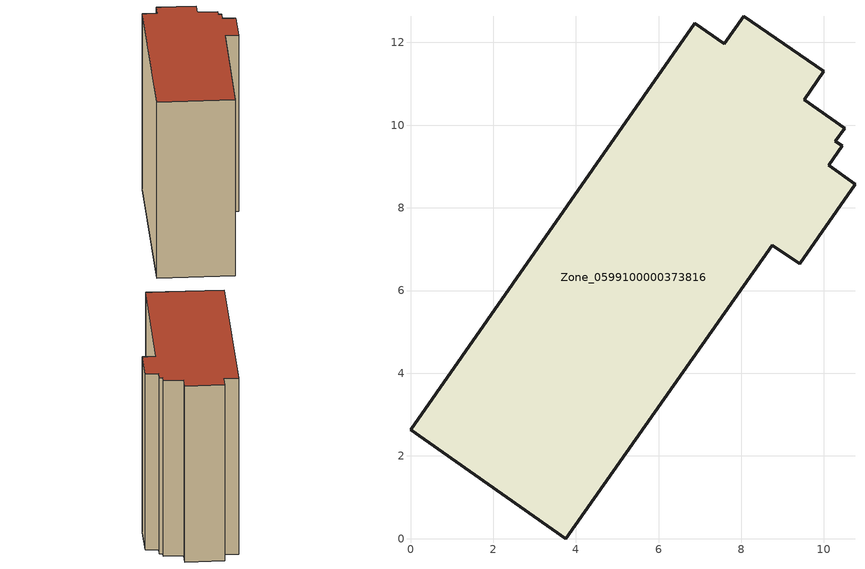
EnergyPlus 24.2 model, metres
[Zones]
Zone_0599100000373816
 floor ground (C_G): 10.5,9.93 10.27,9.61 10.44,9.5 10.11,9.03 10.75,8.57 9.41,6.65 8.75,7.09 3.75,0 0,2.63 6.88,12.46 7.59,11.96 8.06,12.63 9.99,11.3 9.52,10.61 z3.4
 wall outside (C_F): 3.75,0 8.75,7.09 9.41,6.65 10.75,8.57 10.11,9.03 10.44,9.5 10.27,9.61 10.5,9.93 9.52,10.61 9.99,11.3 8.06,12.63 7.59,11.96 6.88,12.46 0,2.63 3.75,0 z3.4:14.76
 roof outside (C_R): 9.52,10.61 9.99,11.3 8.06,12.63 7.59,11.96 6.88,12.46 0,2.63 3.75,0 8.75,7.09 9.41,6.65 10.75,8.57 10.11,9.03 10.44,9.5 10.27,9.61 10.5,9.93 z14.76
[BUILDING]
Pand.0599100000373816: North Axis=0; Terrain=City; Loads Convergence Tolerance Value=0.04; Temperature Convergence Tolerance Value=0.4; Solar Distribution=FullExterior; Maximum Number of Warmup Days=25; Minimum Number of Warmup Days=1
[Site:Location]
Rotterdam.The.Hague.AP_ZH_NLD Design_Conditions: Latitude=51.96; Longitude=4.45; Time Zone=1; Elevation=-4.5
[SITE:GROUNDTEMPERATURE:BUILDINGSURFACE]
18, 18, 18, 18, 18, 18, 18, 18, 18, 18, 18, 18
[MATERIAL] Thermal Absorptance=0.9; Solar Absorptance=0.7; Visible Absorptance=0.7
Name | Roughness | Thickness | Conductivity | Density | Specific Heat
G.TI.1992-2005 | MediumSmooth | 0.15 | 0.06 | 540 | 1210
F.TI.1992-2005 | Rough | 0.3 | 0.12 | 1920 | 840
R.TI.1992-2005 | MediumRough | 0.2 | 0.08 | 1500 | 1000
[CONSTRUCTION]
C_G: G.TI.1992-2005
C_F: F.TI.1992-2005
C_R: R.TI.1992-2005
[ZONE]
Zone_0599100000373816: Type=1; Multiplier=1; Ceiling Height=Autocalculate; Volume=Autocalculate; Floor Area=autocalculate; Part of Total Floor Area=Yes
[ZONEINFILTRATION:DESIGNFLOWRATE]
Infil_Zone_0599100000373816: Zone or ZoneList or Space or SpaceList=Zone_0599100000373816; Schedule=AlwaysOn; Design Flow Rate Calculation Method=Flow/Area; Flow Rate per Floor Area=0.0015; Constant Term Coefficient=1; Temperature Term Coefficient=0; Velocity Term Coefficient=0; Velocity Squared Term Coefficient=0
[HVACTEMPLATE:ZONE:IDEALLOADSAIRSYSTEM]
Zone_0599100000373816: Maximum Heating Supply Air Temperature=50; Minimum Cooling Supply Air Temperature=13; Maximum Heating Supply Air Humidity Ratio=0.0156; Minimum Cooling Supply Air Humidity Ratio=0.0077; Heating Limit=NoLimit; Cooling Limit=NoLimit; Dehumidification Control Type=ConstantSensibleHeatRatio; Cooling Sensible Heat Ratio=0.7; Dehumidification Setpoint=60; Humidification Control Type=None; Humidification Setpoint=30; Outdoor Air Method=None; Outdoor Air Flow Rate per Person=0.00944; Outdoor Air Flow Rate per Zone Floor Area=0; Outdoor Air Flow Rate per Zone=0; Demand Controlled Ventilation Type=None; Outdoor Air Economizer Type=NoEconomizer; Heat Recovery Type=None; Sensible Heat Recovery Effectiveness=0.7; Latent Heat Recovery Effectiveness=0.65
[ZONECONTROL:THERMOSTAT]
ThermostatControl_Zone_0599100000373816: Zone or ZoneList=Zone_0599100000373816; Control Type Schedule=DualSetpointControlType; Control 1=Thermostat_Zone_0599100000373816; Temperature Difference Between Cutout And Setpoint=0
[THERMOSTATSETPOINT:DUALSETPOINT]
Thermostat_Zone_0599100000373816: Heating Setpoint Temperature Schedule=HeatingSetpoint_Zone_0599100000373816; Cooling Setpoint Temperature Schedule=CoolingSetpoint_Zone_0599100000373816
[SCHEDULE:COMPACT]
HeatingSetpoint_Zone_0599100000373816: Through: 12/31, For: AllDays, Until: 24:00, 21
CoolingSetpoint_Zone_0599100000373816: Through: 12/31, For: AllDays, Until: 24:00, 24
DualSetpointControlType: Through: 12/31, For: AllDays, Until: 24:00, 4
AlwaysOn: Through: 12/31, For: AllDays, Until: 24:00, 1
